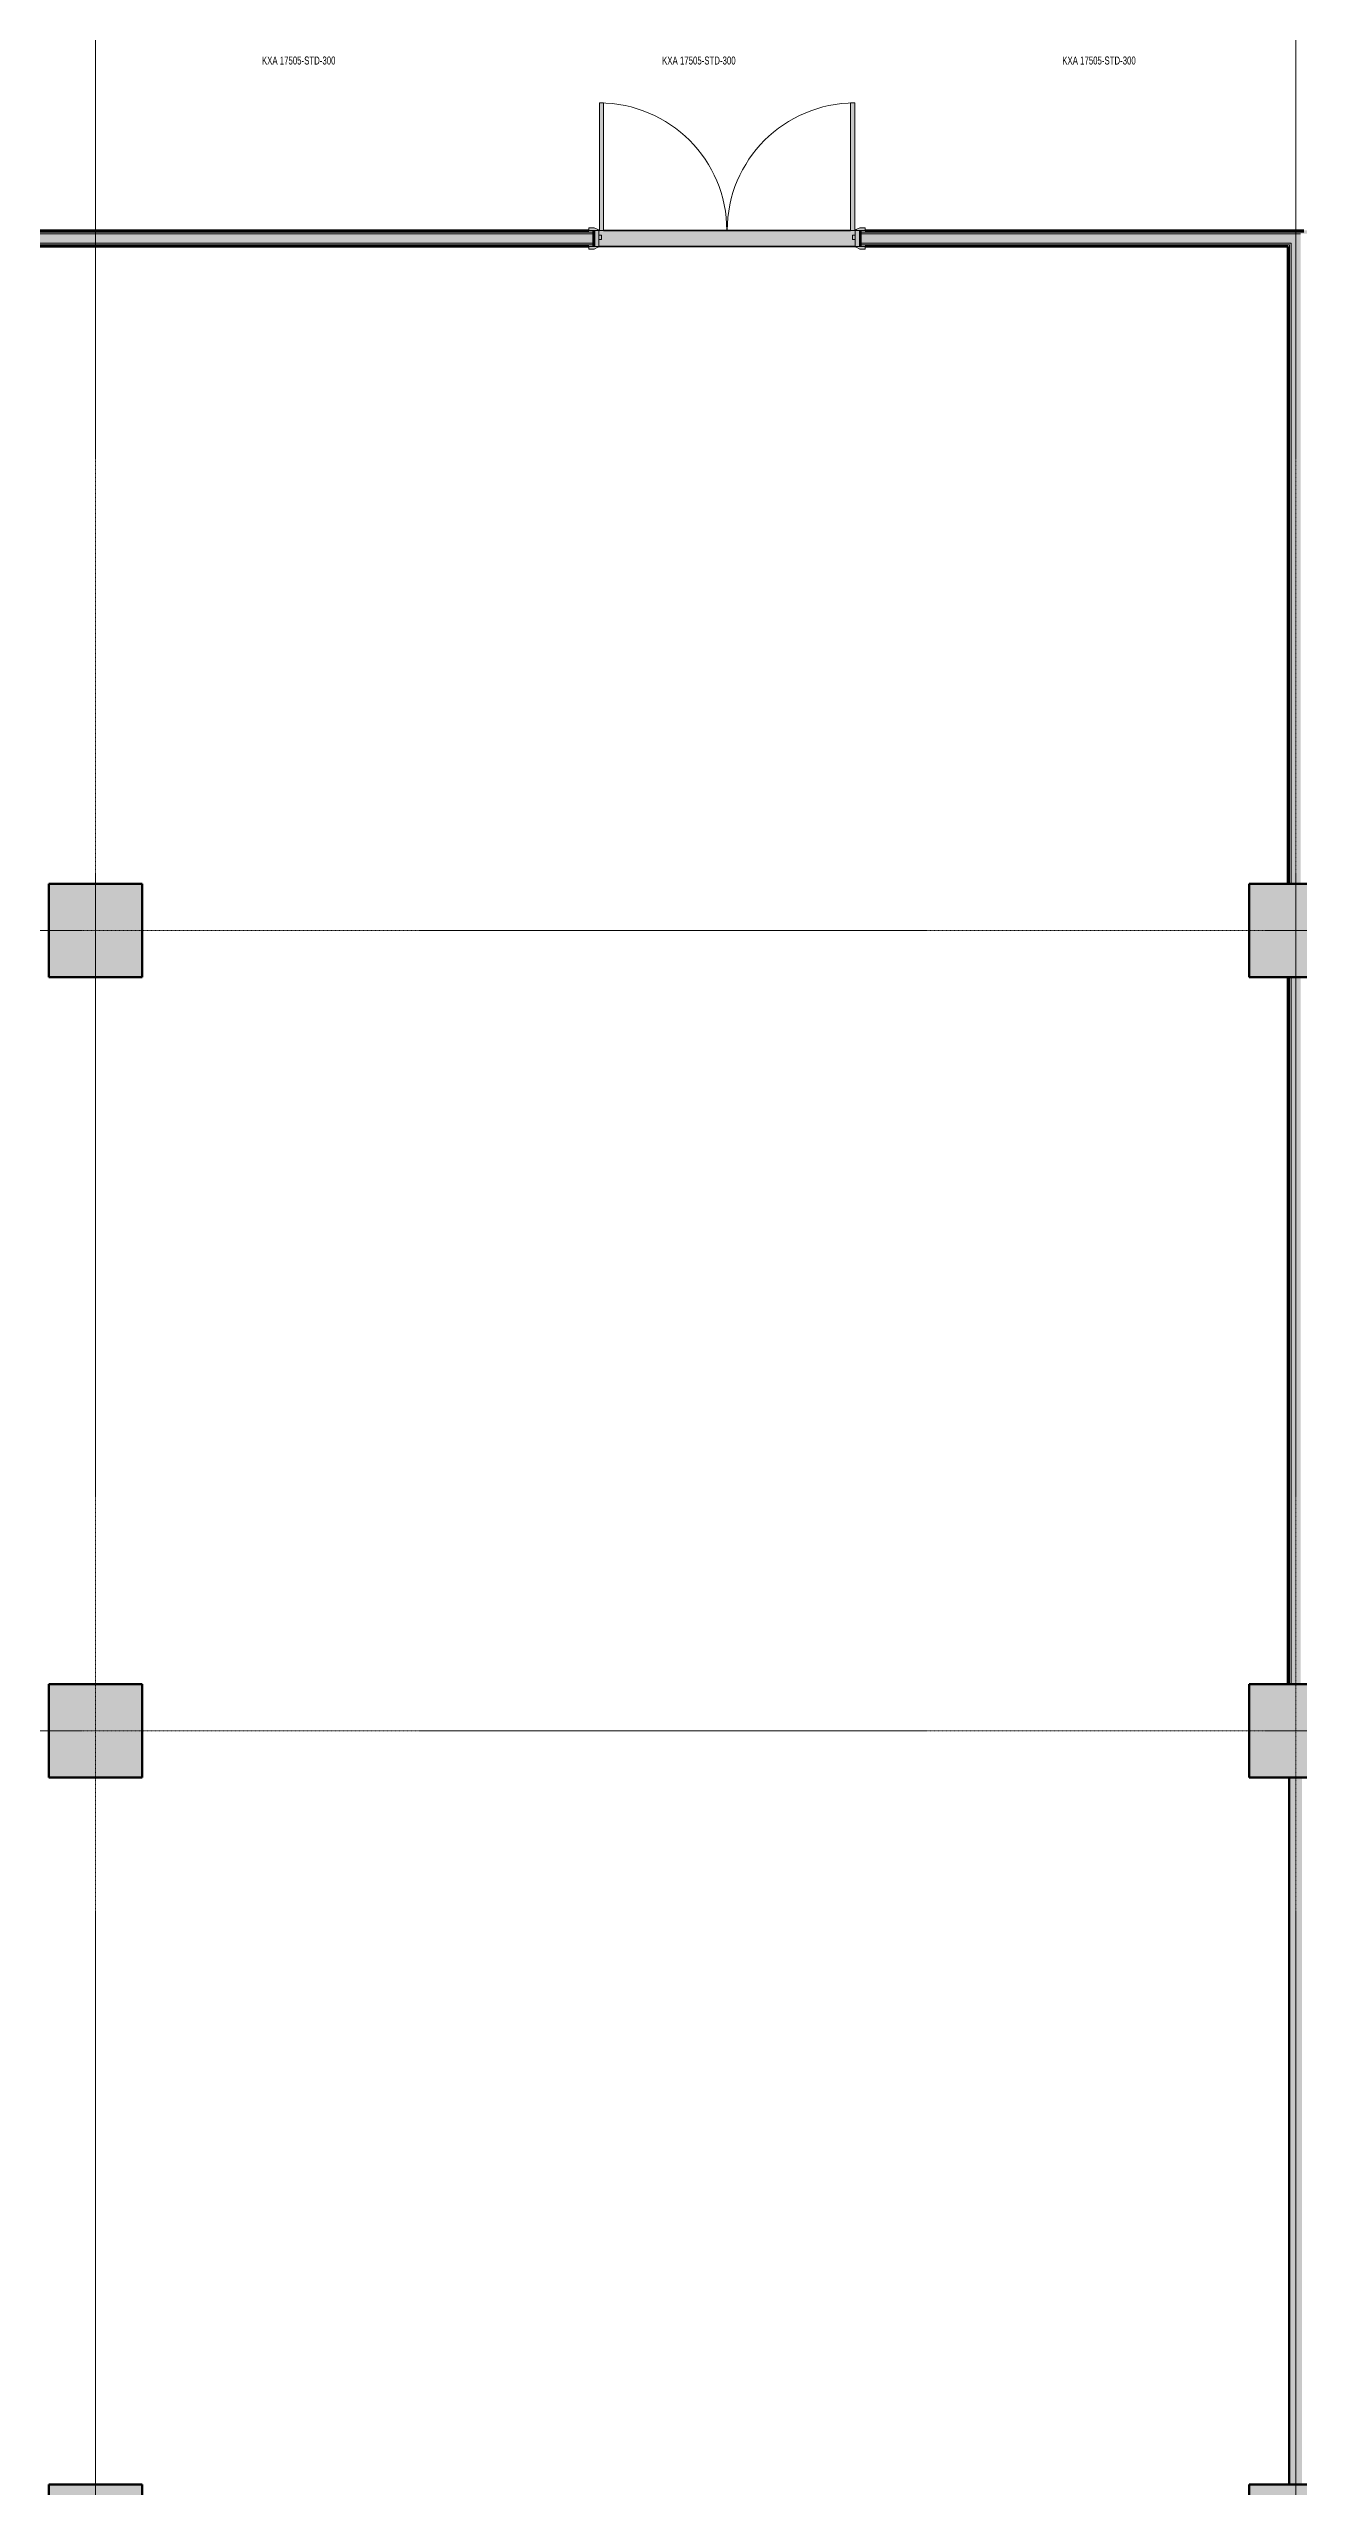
# Model space of a CAD drawing. Header units: millimetres. Extents: x -18178 to 96133, y -22425 to 61598.
# Drawn here: x 11280 to 20647, y 25067 to 43342 of the extents above; entities that cross this region are included whole.
import ezdxf
from ezdxf.enums import TextEntityAlignment as Align

# ---------------------------------------------------------------- set-up
doc = ezdxf.new("R2010")
doc.units = ezdxf.units.MM
doc.linetypes.add('Centre', pattern=[10, 6, -1.25, 1.5, -1.25])
doc.linetypes.add('Demolished_2_', pattern=[7.14375, 4.7625, -2.38125])
for name, color, linetype, lineweight, true_color in [('A-DOOR', 7, 'Continuous', 9, 0x7f7f7f), ('A-DOOR-FRAM', 7, 'Continuous', 9, 0x7f7f7f), ('A-FLOR', 7, 'Continuous', 9, 0x7f7f7f), ('A-WALL', 7, 'Continuous', 9, 0x7f7f7f), ('A-WALL-PATT', 7, 'Continuous', 18, 0x7f7f7f), ('I-WALL', 7, 'Continuous', 9, 0x7f7f7f), ('S-COLS', 7, 'Continuous', 9, 0x7f7f7f)]:
    doc.layers.add(name, color=color, linetype=linetype, lineweight=lineweight, true_color=true_color)
doc.layers.add('eae-bb-mım.', color=7, linetype='Continuous')
doc.layers.add('EAE-BB-R1-OUT-004-KXC 1600A', color=200, linetype='Continuous')
doc.layers.add('S-GRID', color=7, linetype='Continuous', lineweight=9)
doc.styles.get("Standard").update_dxf_attribs({"font": 'arial.ttf'})

# ---------------------------------------------------------------- blocks, each defined once
blk = doc.blocks.new('Double leaf fire resistant solid steel door - 2000W x 2400H mm-1298326-Busbar Distribution First Floor  Layout - Phase 1')
at = {"layer": 'A-DOOR', "lineweight": 18, "true_color": 0xf2f2f2}
h = blk.add_hatch(color=7, dxfattribs=at)
h.paths.add_polyline_path([(925, 60), (957, 60), (957, 1015.5), (925, 1015.5), (925, 247.6)], flags=0)
h.paths.add_polyline_path([(-925, 60), (-925, 1015.5), (-957, 1015.5), (-957, 60)], flags=0)
h = blk.add_hatch(color=7, dxfattribs=at)
h.paths.add_polyline_path([(965, 60), (1035, 60), (1035, 80), (995, 80), (969, 66)], flags=0)
h.paths.add_polyline_path([(-1035, 60), (-965, 60), (-969, 66), (-995, 80), (-1035, 80)], flags=0)
h = blk.add_hatch(color=7, dxfattribs=at)
h.paths.add_polyline_path([(995, -80), (1035, -80), (1035, -60), (965, -60), (969, -66)], flags=0)
h.paths.add_polyline_path([(-1035, -80), (-995, -80), (-969, -66), (-965, -60), (-1035, -60)], flags=0)
at = {"layer": 'A-DOOR-FRAM', "lineweight": 18, "true_color": 0xf2f2f2}
h = blk.add_hatch(color=7, dxfattribs=at)
h.paths.add_polyline_path([(-960, -60), (-960, 60), (-992, 60), (-992, -60)], flags=0)
h.paths.add_polyline_path([(960, -60), (992, -60), (992, 60), (960, 60)], flags=0)
h = blk.add_hatch(color=7, dxfattribs=at)
h.paths.add_polyline_path([(941, -7), (960, -7), (960, 25), (941, 25)], flags=0)
h.paths.add_polyline_path([(-941, -7), (-941, 25), (-960, 25), (-960, -7)], flags=0)
at = {"layer": 'A-DOOR', "color": 254, "lineweight": 18, "true_color": 0xcccccc}
for p, q in [((-925, 1015.5), (-957.1, 1015.5)), ((-957, 1015.5), (-957, 60)), ((-925, 60), (-925, 1015.5)), ((925, 60), (925, 1015.5)), ((925, 1015.5), (957, 1015.5)), ((957, 1015.5), (957, 60)), ((-957, 60), (-925, 60)), ((957, 60), (925, 60))]:
    blk.add_line(p, q, dxfattribs=at)
at = {"layer": 'A-DOOR', "color": 254, "true_color": 0xcccccc}
for p, q in [((-925, 1015.5), (-957, 1015.5)), ((-957, 1015.5), (-957, 60)), ((-925, 60), (-925, 1015.5)), ((957, 1015.5), (925, 1015.5)), ((925, 1015.5), (925, 60)), ((957, 60), (957, 1015.5)), ((-995, 80), (-1035, 80)), ((-1035, 80), (-1035, 60)), ((-1035, 60), (-965, 60)), ((-969, 66), (-995, 80)), ((-957, 60), (-925, 60)), ((925, 60), (957, 60)), ((965, 60), (1035, 60)), ((995, 80), (969, 66)), ((1035, 80), (995, 80)), ((1035, 60), (1035, 80)), ((-1035, -60), (-1035, -80)), ((-965, -60), (-1035, -60)), ((-1035, -80), (-995, -80)), ((-995, -80), (-969, -66)), ((1035, -60), (965, -60)), ((969, -66), (995, -80)), ((995, -80), (1035, -80)), ((1035, -80), (1035, -60))]:
    blk.add_line(p, q, dxfattribs=at)
at = {"layer": 'A-DOOR', "color": 254, "true_color": 0xe5e5e5}
for centre, start, end in [((-957.1, 60), 360, 90), ((957, 60), 90, 180)]:
    blk.add_arc(centre, 955.5, start, end, dxfattribs=at)
at = {"layer": 'A-DOOR', "color": 254, "true_color": 0xcccccc}
for centre, start, end in [((-973, 59), 7.12502, 60.25512), ((973, 59), 119.74488, 172.87498), ((-973, -59), 299.74488, 352.87498), ((973, -59), 187.12502, 240.25512)]:
    blk.add_arc(centre, 8.06, start, end, dxfattribs=at)
at = {"layer": 'A-DOOR-FRAM', "color": 254, "lineweight": 18, "true_color": 0xcccccc}
for p, q in [((-960, 60), (-992, 60)), ((-992, 60), (-992, -60)), ((-960, -60), (-960, 60)), ((-941, 25), (-960, 25)), ((-960, 25), (-960, -7)), ((-941, -7), (-941, 25)), ((941, 25), (941, -7)), ((960, 25), (941, 25)), ((992, 60), (960, 60)), ((960, 60), (960, -60)), ((960, -7), (960, 25)), ((992, -60), (992, 60)), ((-992, -60), (-960, -60)), ((-960, -7), (-941, -7)), ((941, -7), (960, -7)), ((960, -60), (992, -60))]:
    blk.add_line(p, q, dxfattribs=at)
blk = doc.blocks.new('STR-Conc-Precast Rectangular Column Nwt - 700 x 700 mm-1105278-Busbar Distribution First Floor  Layout - Phase 1')
at = {"layer": 'S-COLS', "lineweight": 35, "true_color": 0xf2f2f2}
blk.add_hatch(color=7, dxfattribs=at).paths.add_polyline_path([(350, 350), (-350, 350), (-350, -350), (350, -350)], flags=0)
at = {"layer": 'S-COLS', "color": 254, "lineweight": 50, "true_color": 0xcccccc}
for p, q in [((350, 350), (-350, 350)), ((-350, 350), (-350, -350)), ((350, -350), (350, 350)), ((-350, -350), (350, -350))]:
    blk.add_line(p, q, dxfattribs=at)
blk = doc.blocks.new('IL021-ARP-ZZ-XX-M3-J-A-0001_rvt-1-Busbar Distribution First Floor  Layout - Phase 1')
at = {"layer": 'A-WALL-PATT', "lineweight": 5, "true_color": 0xf2f2f2}
h = blk.add_hatch(color=7, dxfattribs=at)
h.paths.add_polyline_path([(30496, 42043), (30540, 42043), (30540, 42056), (27335, 42056), (27335, 42043), (30154, 42043)], flags=0)
h.paths.add_polyline_path([(25335, 42043), (25335, 42056), (12555, 42056), (12555, 42043), (23316, 42043)], flags=0)
h = blk.add_hatch(color=7, dxfattribs=at)
h.paths.add_polyline_path([(30154, 42031), (30552, 42031), (30552, 42043), (27335, 42043), (27335, 42031), (28787, 42031)], flags=0)
h.paths.add_polyline_path([(25335, 42031), (25335, 42043), (12555, 42043), (12555, 42031), (23316, 42031)], flags=0)
h = blk.add_hatch(color=7, dxfattribs=at)
h.paths.add_polyline_path([(30552, 37156), (30552, 37156), (30552, 41948), (30540, 41948), (30540, 37156)], flags=0)
h.paths.add_polyline_path([(30552, 42043), (30552, 42056), (30540, 42056), (30540, 42043)], flags=0)
h = blk.add_hatch(color=7, dxfattribs=at)
h.paths.add_polyline_path([(66550, 42043), (66645, 42043), (66645, 42056), (58598, 42056), (58598, 42043), (65717, 42043)], flags=0)
h.paths.add_polyline_path([(56486, 42043), (56486, 42056), (52342, 42056), (52342, 42043), (56142, 42043)], flags=0)
h.paths.add_polyline_path([(52142, 42043), (52142, 42056), (40600, 42056), (40600, 42043), (50671, 42043)], flags=0)
h.paths.add_polyline_path([(38600, 42043), (38600, 42056), (30552, 42056), (30552, 42043), (34258, 42043)], flags=0)
h = blk.add_hatch(color=7, dxfattribs=at)
h.paths.add_polyline_path([(30565, 37156), (30565, 37156), (30565, 41961), (30552, 41961), (30552, 37156)], flags=0)
h.paths.add_polyline_path([(30552, 42031), (30565, 42031), (30565, 42043), (30552, 42043)], flags=0)
h = blk.add_hatch(color=7, dxfattribs=at)
h.paths.add_polyline_path([(66555, 42031), (66645, 42031), (66645, 42043), (58598, 42043), (58598, 42031), (66550, 42031)], flags=0)
h.paths.add_polyline_path([(56142, 42031), (56486, 42031), (56486, 42043), (52342, 42043), (52342, 42031), (53407, 42031)], flags=0)
h.paths.add_polyline_path([(52142, 42031), (52142, 42043), (40600, 42043), (40600, 42031), (50671, 42031)], flags=0)
h.paths.add_polyline_path([(38600, 42031), (38600, 42043), (30565, 42043), (30565, 42031), (34258, 42031)], flags=0)
h = blk.add_hatch(color=7, dxfattribs=at)
h.paths.add_polyline_path([(30154, 41961), (30565, 41961), (30565, 42031), (27335, 42031), (27335, 41961), (28787, 41961)], flags=0)
h.paths.add_polyline_path([(25335, 41961), (25335, 42031), (12645, 42031), (12645, 41961), (23316, 41961)], flags=0)
h = blk.add_hatch(color=7, dxfattribs=at)
h.paths.add_polyline_path([(30154, 41948), (30552, 41948), (30552, 41961), (27335, 41961), (27335, 41948), (28787, 41948)], flags=0)
h.paths.add_polyline_path([(25335, 41948), (25335, 41961), (12650, 41961), (12650, 41948), (23316, 41948)], flags=0)
at = {"layer": 'A-WALL-PATT', "lineweight": 25, "true_color": 0xf2f2f2}
h = blk.add_hatch(color=7, dxfattribs=at)
h.paths.add_polyline_path([(30540, 41936), (30540, 41948), (27335, 41948), (27335, 41936), (30496, 41936)], flags=0)
h.paths.add_polyline_path([(25335, 41936), (25335, 41948), (12650, 41948), (12650, 41936), (25300, 41936)], flags=0)
at = {"layer": 'A-WALL-PATT', "lineweight": 5, "true_color": 0xf2f2f2}
for points in [[(30635, 37156), (30635, 37156), (30635, 42031), (30565, 42031), (30565, 37156)], [(30552, 31156), (30552, 36456), (30540, 36456), (30540, 31156)], [(30565, 31156), (30565, 36456), (30552, 36456), (30552, 31156)], [(30635, 31156), (30635, 36456), (30565, 36456), (30565, 31156)], [(30645, 25156), (30645, 30456), (30555, 30456), (30555, 25156)]]:
    blk.add_hatch(color=7, dxfattribs=at).paths.add_polyline_path(points, flags=0)
at = {"layer": 'I-WALL', "lineweight": 5, "true_color": 0xf2f2f2}
h = blk.add_hatch(color=7, dxfattribs=at)
h.paths.add_polyline_path([(27295, 41936), (27295, 41989), (27276, 41989), (27276, 42021), (27295, 42021), (27295, 42056), (25375, 42056), (25375, 42021), (25394, 42021), (25394, 41989), (25375, 41989), (25375, 41936)], flags=0)
h.paths.add_polyline_path([(27330, 41936), (27335, 41936), (27335, 42056), (27327, 42056), (27327, 41936)], flags=0)
h.paths.add_polyline_path([(25335, 41936), (25343, 41936), (25343, 42056), (25335, 42056), (25335, 41948)], flags=0)
blk.add_hatch(color=7, dxfattribs=at).paths.add_polyline_path([(30555, 25156), (30555, 30456), (30550, 30456), (30550, 25156)], flags=0)
at = {"layer": 'A-FLOR', "color": 254, "lineweight": 35, "true_color": 0xe5e5e5}
for p, q in [((25375, 42056), (25378, 42056)), ((25410, 42056), (27260, 42056)), ((27292, 42056), (27295, 42056))]:
    blk.add_line(p, q, dxfattribs=at)
at = {"layer": 'A-WALL', "color": 254, "lineweight": 18, "true_color": 0xcccccc}
for p, q in [((25335, 42043), (12650, 42043)), ((30540, 42043), (27335, 42043)), ((30540, 42043), (30552, 42043)), ((30552, 42043), (30565, 42043)), ((30565, 42043), (30660, 42043)), ((25335, 42031), (12650, 42031)), ((25335, 41961), (12650, 41961)), ((25335, 41948), (12650, 41948)), ((30540, 42031), (27335, 42031)), ((30540, 41961), (27335, 41961)), ((30540, 41948), (27335, 41948)), ((30540, 42031), (30552, 42031)), ((30540, 41961), (30552, 41961)), ((30540, 41948), (30552, 41948)), ((30552, 42031), (30565, 42031)), ((30552, 41961), (30565, 41961)), ((30552, 41948), (30552, 37156)), ((30565, 42031), (30635, 42031)), ((30565, 41961), (30565, 37156)), ((30552, 36456), (30552, 31156)), ((30565, 36456), (30565, 31156)), ((30555, 30456), (30555, 25156))]:
    blk.add_line(p, q, dxfattribs=at)
at = {"layer": 'I-WALL', "color": 254, "lineweight": 50, "true_color": 0xcccccc}
for p, q in [((25300, 42056), (12650, 42056)), ((25335, 41936), (25335, 42056)), ((27335, 42056), (27335, 41936)), ((30540, 42056), (27370, 42056)), ((30552, 42056), (30540, 42056)), ((30660, 42056), (30552, 42056)), ((12650, 41936), (25300, 41936)), ((27370, 41936), (30540, 41936)), ((30540, 41936), (30540, 37156)), ((30540, 36456), (30540, 31156)), ((30550, 30456), (30550, 25156))]:
    blk.add_line(p, q, dxfattribs=at)
at = {"layer": 'I-WALL', "color": 254, "lineweight": 35, "true_color": 0xe5e5e5}
for p, q in [((25375, 42056), (25378, 42056)), ((25410, 42056), (27260, 42056)), ((27292, 42056), (27295, 42056)), ((27295, 41936), (25375, 41936))]:
    blk.add_line(p, q, dxfattribs=at)
at = {"layer": 'S-GRID', "color": 253, "linetype": 'Centre', "lineweight": 18, "true_color": 0xaaaaaa}
for p, q in [((21600, -7279), (21600, 59074)), ((30600, -7279), (30600, 59074)), ((80153, 36806), (-5608, 36806)), ((80153, 30806), (-5608, 30806))]:
    blk.add_line(p, q, dxfattribs=at)
at = {"color": 253, "linetype": 'Demolished_2_', "lineweight": 9, "true_color": 0xaaaaaa}
blk.add_blockref('Double leaf fire resistant solid steel door - 2000W x 2400H mm-1298326-Busbar Distribution First Floor  Layout - Phase 1', (26335, 41996), dxfattribs=at)
at = {"color": 253, "linetype": 'Demolished_2_', "lineweight": 9, "true_color": 0xaaaaaa, "rotation": 180}
for p in [(21600, 36806), (30600, 36806), (21600, 30806), (30600, 30806), (21600, 24806), (30600, 24806)]:
    blk.add_blockref('STR-Conc-Precast Rectangular Column Nwt - 700 x 700 mm-1105278-Busbar Distribution First Floor  Layout - Phase 1', p, dxfattribs=at)

msp = doc.modelspace()

# ---------------------------------------------------------------- block references
at = {"layer": 'eae-bb-mım.', "lineweight": 5}
msp.add_blockref('IL021-ARP-ZZ-XX-M3-J-A-0001_rvt-1-Busbar Distribution First Floor  Layout - Phase 1', (-9969.99989, -75.97871), dxfattribs=at)

# ---------------------------------------------------------------- texts
at = {"layer": 'EAE-BB-R1-OUT-004-KXC 1600A', "color": 7, "width": 0.7}
for p in [(13153.93821, 43253.94544, 3355), (16153.93821, 43253.94544, 3355), (19153.93821, 43253.94544, 3355)]:
    msp.add_text('KXA 17505-STD-300', height=60, dxfattribs=at).set_placement(p, align=Align.MIDDLE)

doc.saveas('drawing.dxf')
